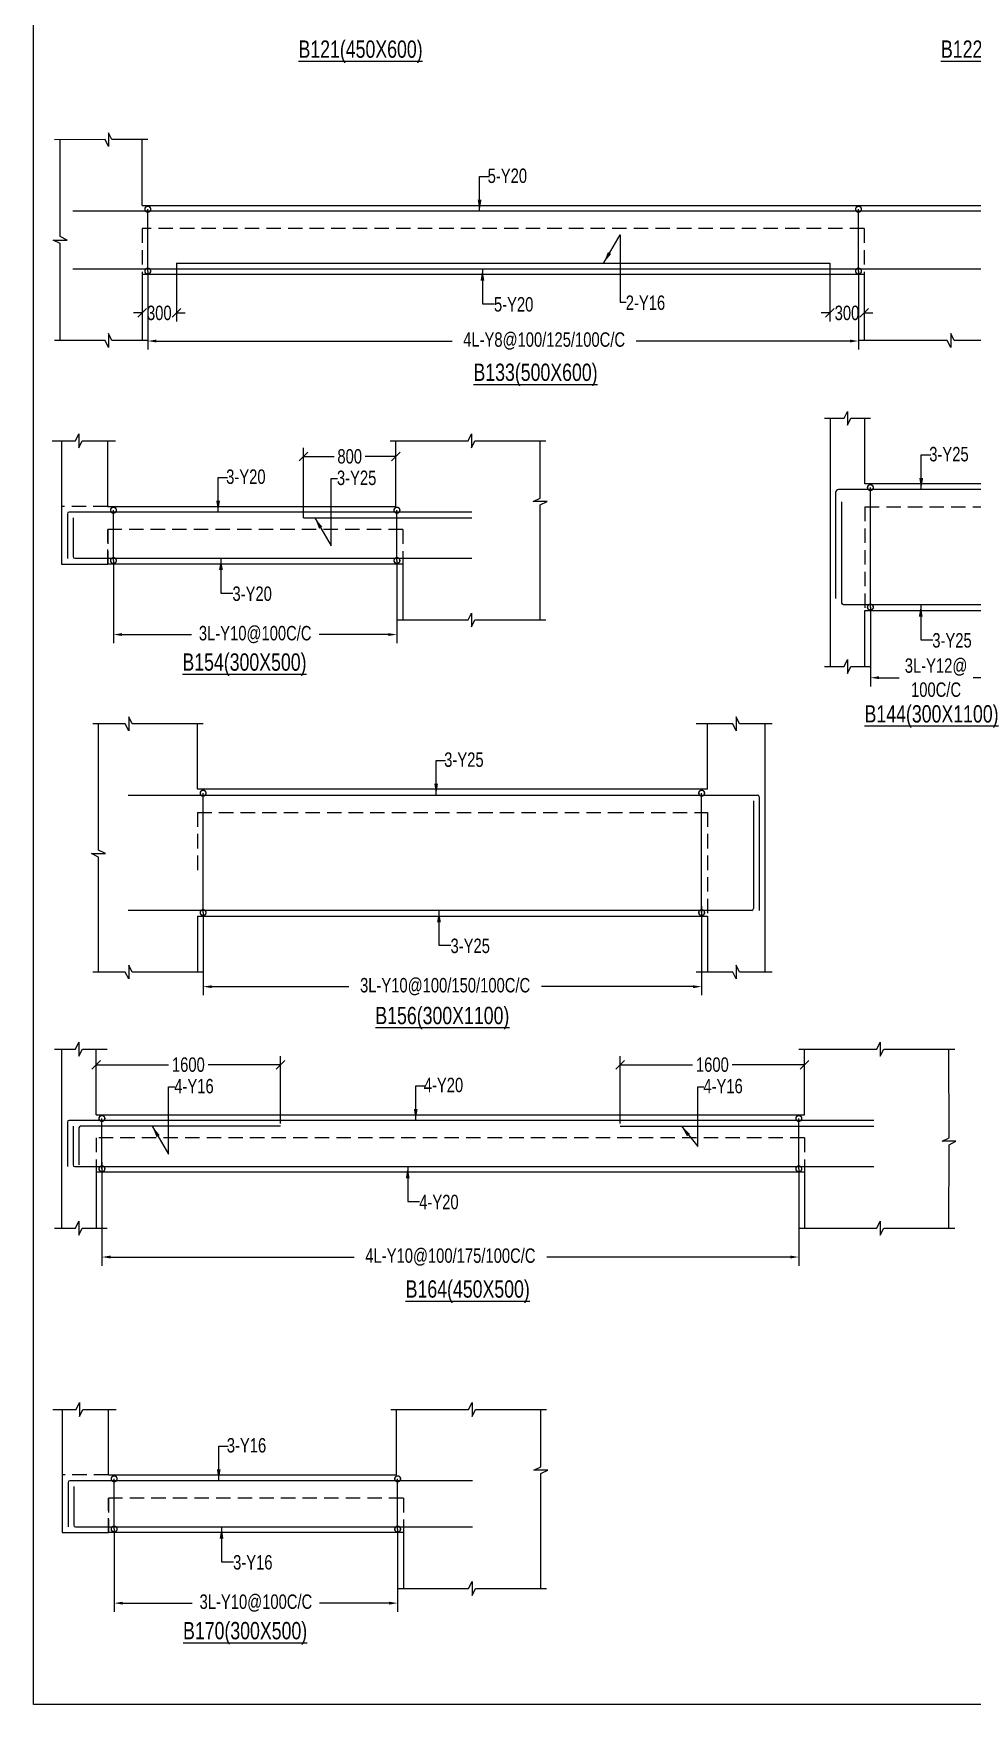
# Model space of a CAD drawing. Header units: millimetres. Extents: x 31347440 to 31744305, y -21457036 to -21063618.
# Drawn here: x 31644306 to 31652456, y -21188464 to -21173972 of the extents above; entities that cross this region are included whole.
import ezdxf

# ---------------------------------------------------------------- set-up
doc = ezdxf.new("R2010")
doc.units = ezdxf.units.MM
doc.header["$LTSCALE"] = 1000
doc.header["$MEASUREMENT"] = 0
doc.header["$PDMODE"] = 3
for name, pattern in [('CONTINOUS', [0]), ('CONTINU', [0]), ('HIDDEN', [0.375, 0.25, -0.125])]:
    doc.linetypes.add(name, pattern=pattern)
for name, color, linetype in [('-S-ARROW', 253, 'Continuous'), ('-S-MISC', 8, 'Continuous'), ('-S-STIRRUPS DIM', 6, 'Continuous'), ('-S-STIRUP', 11, 'Continuous'), ('-STR-BEAM', 7, 'CONTINU'), ('-STR-COLUMN', 5, 'HIDDEN'), ('-STR-REINF', 3, 'Continuous'), ('-STR-RF-DIM', 8, 'CONTINOUS'), ('-STR-TEXT', 6, 'Continuous'), ('SEC TEXT', 9, 'Continuous'), ('SLAB LINE', 254, 'HIDDEN')]:
    doc.layers.add(name, color=color, linetype=linetype)
doc.styles.add('BEAM-LS', font='romans.shx', dxfattribs={"width": 0.8})
doc.styles.add('SOBHA', font='swisscl.ttf')
doc.styles.add('sobha.sed', font='swisscl.ttf')
doc.dimstyles.new('S-50', dxfattribs={"dimscale": 50, "dimtxt": 2.5, "dimasz": 2, "dimexe": 0.5, "dimexo": 0.25, "dimgap": 0.25, "dimtad": 0, "dimdec": 0, "dimrnd": 0.0005, "dimzin": 0, "dimdsep": 46, "dimtxsty": 'sobha.sed', "dimblk": 'OBLIQUE', "dimcen": 0.09, "dimclrd": 8, "dimclre": 8, "dimclrt": 6, "dimadec": 0, "dimazin": 0, "dimtfac": 1, "dimtdec": 0, "dimtofl": 0, "dimtmove": 2, "dimatfit": 3, "dimfxl": 0.18, "dimtolj": 1, "dimtzin": 0, "dimlwd": -1, "dimlwe": -1, "dimarcsym": 0})
doc.dimstyles.new('S-DIM50', dxfattribs={"dimscale": 50, "dimtxt": 2.5, "dimasz": 1.5, "dimexe": 1.5, "dimexo": 1, "dimgap": 0.5, "dimtad": 0, "dimdec": 0, "dimzin": 0, "dimdsep": 46, "dimtxsty": 'SOBHA', "dimcen": 0.09, "dimclrd": 256, "dimclre": 256, "dimclrt": 6, "dimadec": 5, "dimazin": 0, "dimtfac": 1, "dimtdec": 0, "dimtofl": 0, "dimtmove": 0, "dimatfit": 3, "dimfxl": 0.18, "dimtolj": 1, "dimtzin": 0, "dimlwd": -1, "dimlwe": -1, "dimarcsym": 0})
doc.dimstyles.new('STIRUP', dxfattribs={"dimscale": 50, "dimtxt": 2.5, "dimasz": 2.2, "dimexe": 0, "dimexo": 0, "dimgap": 0.5, "dimtad": 0, "dimdec": 0, "dimzin": 0, "dimdsep": 46, "dimtxsty": 'BEAM-LS', "dimblk": 'DOTSMALL', "dimcen": 0.09, "dimclrd": 256, "dimclre": 256, "dimclrt": 256, "dimadec": 5, "dimazin": 0, "dimtfac": 1, "dimtdec": 0, "dimtofl": 0, "dimtmove": 0, "dimatfit": 3, "dimldrblk": 'DOTSMALL', "dimfxl": 0, "dimfxlon": 1, "dimtolj": 1, "dimtzin": 0, "dimlwd": -1, "dimlwe": -1, "dimarcsym": 0})

# ---------------------------------------------------------------- blocks, each defined once
blk = doc.blocks.new('_DotSmall')
at = {"color": 0, "linetype": 'ByBlock', "const_width": 0.5}
blk.add_lwpolyline([(-0.0625, 0, 1), (0.0625, 0, 1)], format="xyb", close=True, dxfattribs=at)
blk = doc.blocks.new('*D197')
at = {"layer": '-S-STIRUP', "ltscale": 100, "transparency": 16777216}
blk.add_line((31651466, -21176033), (31651466, -21175496), dxfattribs=at)
at = {"layer": 'Defpoints', "color": 0, "linetype": 'CONTINU', "ltscale": 100, "transparency": 16777216}
for p in [(31651466, -21175496), (31651466, -21175496), (31651466, -21176033, 0)]:
    blk.add_point(p, dxfattribs=at)
at = {"layer": '-S-STIRUP', "linetype": 'CONTINU', "ltscale": 100, "transparency": 16777216, "xscale": 100, "yscale": 100, "zscale": 100}
for p, rotation in [((31651466, -21175496), 90), ((31651466, -21176033), 270)]:
    blk.add_blockref('_DotSmall', p, dxfattribs=dict(at, rotation=rotation))
blk = doc.blocks.new('*D198')
at = {"layer": '-S-STIRUP', "ltscale": 100, "transparency": 16777216}
blk.add_line((31645299, -21176033), (31645299, -21175496), dxfattribs=at)
at = {"layer": 'Defpoints', "color": 0, "linetype": 'CONTINU', "ltscale": 100, "transparency": 16777216}
for p in [(31645299, -21175496, 0), (31645299, -21175496), (31645299, -21176033)]:
    blk.add_point(p, dxfattribs=at)
at = {"layer": '-S-STIRUP', "linetype": 'CONTINU', "ltscale": 100, "transparency": 16777216, "xscale": 100, "yscale": 100, "zscale": 100}
for p, rotation in [((31645299, -21175496), 90), ((31645299, -21176033), 270)]:
    blk.add_blockref('_DotSmall', p, dxfattribs=dict(at, rotation=rotation))
blk = doc.blocks.new('*D199')
at = {"layer": '-STR-RF-DIM', "transparency": 16777216}
for p, q in [((31645299, -21176033), (31645299, -21176714)), ((31651466, -21176033), (31651466, -21176714)), ((31645374, -21176639), (31647941, -21176639)), ((31651391, -21176639), (31649536, -21176639))]:
    blk.add_line(p, q, dxfattribs=at)
for points in [[(31645374, -21176627), (31645374, -21176652), (31645299, -21176639)], [(31651391, -21176627), (31651391, -21176652), (31651466, -21176639)]]:
    blk.add_solid(points, dxfattribs=at)
at = {"layer": 'Defpoints', "color": 0, "transparency": 16777216}
for p in [(31645299, -21176033, 178587), (31651466, -21176033, 0), (31651466, -21176639)]:
    blk.add_point(p, dxfattribs=at)
at = {"layer": '-STR-RF-DIM', "color": 6, "transparency": 16777216, "insert": (31648738, -21176639), "char_height": 125, "attachment_point": 5, "style": 'SOBHA'}
blk.add_mtext('\\A1;4L-Y8@100/125/100C/C', dxfattribs=at)
blk = doc.blocks.new('*D212')
at = {"layer": '-S-STIRUP', "ltscale": 100, "transparency": 16777216}
blk.add_line((31651569, -21178947), (31651569, -21177910), dxfattribs=at)
at = {"layer": 'Defpoints', "color": 0, "linetype": 'CONTINU', "ltscale": 100, "transparency": 16777216}
for p in [(31651569, -21177910), (31651569, -21177910), (31651569, -21178947)]:
    blk.add_point(p, dxfattribs=at)
at = {"layer": '-S-STIRUP', "linetype": 'CONTINU', "ltscale": 100, "transparency": 16777216, "xscale": 100, "yscale": 100, "zscale": 100}
for p, rotation in [((31651569, -21177910), 90), ((31651569, -21178947), 270)]:
    blk.add_blockref('_DotSmall', p, dxfattribs=dict(at, rotation=rotation))
blk = doc.blocks.new('_OBLIQUE')
at = {"color": 0, "linetype": 'ByBlock'}
blk.add_line((-0.5, -0.5), (0.5, 0.5), dxfattribs=at)
blk = doc.blocks.new('*D231')
at = {"layer": '-STR-RF-DIM', "transparency": 16777216}
for p, q in [((31645001, -21178543), (31645001, -21179260)), ((31647461, -21178543), (31647461, -21179260)), ((31645076, -21179185), (31645678, -21179185)), ((31647386, -21179185), (31646785, -21179185))]:
    blk.add_line(p, q, dxfattribs=at)
for points in [[(31645076, -21179172), (31645076, -21179197), (31645001, -21179185)], [(31647386, -21179172), (31647386, -21179197), (31647461, -21179185)]]:
    blk.add_solid(points, dxfattribs=at)
at = {"layer": 'Defpoints', "color": 0, "transparency": 16777216}
for p in [(31645001, -21178543, 0), (31647461, -21178543, 178587), (31647461, -21179185)]:
    blk.add_point(p, dxfattribs=at)
at = {"layer": '-STR-RF-DIM', "color": 6, "transparency": 16777216, "insert": (31646231, -21179185), "char_height": 125, "attachment_point": 5, "style": 'SOBHA'}
blk.add_mtext('\\A1;3L-Y10@100C/C', dxfattribs=at)
blk = doc.blocks.new('*D232')
at = {"layer": '-S-STIRUP', "ltscale": 100, "transparency": 16777216}
blk.add_line((31645001, -21178543), (31645001, -21178106), dxfattribs=at)
at = {"layer": 'Defpoints', "color": 0, "linetype": 'CONTINU', "ltscale": 100, "transparency": 16777216}
for p in [(31645001, -21178106), (31645001, -21178106), (31645001, -21178543, 0)]:
    blk.add_point(p, dxfattribs=at)
at = {"layer": '-S-STIRUP', "linetype": 'CONTINU', "ltscale": 100, "transparency": 16777216, "xscale": 100, "yscale": 100, "zscale": 100}
for p, rotation in [((31645001, -21178106), 90), ((31645001, -21178543), 270)]:
    blk.add_blockref('_DotSmall', p, dxfattribs=dict(at, rotation=rotation))
blk = doc.blocks.new('*D233')
at = {"layer": '-S-STIRUP', "ltscale": 100, "transparency": 16777216}
blk.add_line((31647461, -21178543), (31647461, -21178106), dxfattribs=at)
at = {"layer": 'Defpoints', "color": 0, "linetype": 'CONTINU', "ltscale": 100, "transparency": 16777216}
for p in [(31647461, -21178106), (31647461, -21178106), (31647461, -21178543, 0)]:
    blk.add_point(p, dxfattribs=at)
at = {"layer": '-S-STIRUP', "linetype": 'CONTINU', "ltscale": 100, "transparency": 16777216, "xscale": 100, "yscale": 100, "zscale": 100}
for p, rotation in [((31647461, -21178106), 90), ((31647461, -21178543), 270)]:
    blk.add_blockref('_DotSmall', p, dxfattribs=dict(at, rotation=rotation))
blk = doc.blocks.new('*D237')
at = {"layer": '-STR-RF-DIM', "transparency": 16777216}
for p, q in [((31650105, -21181539), (31650105, -21182313)), ((31645779, -21181596), (31645779, -21182313)), ((31645854, -21182238), (31647043, -21182238)), ((31650030, -21182238), (31648716, -21182238))]:
    blk.add_line(p, q, dxfattribs=at)
for points in [[(31645854, -21182226), (31645854, -21182251), (31645779, -21182238)], [(31650030, -21182226), (31650030, -21182251), (31650105, -21182238)]]:
    blk.add_solid(points, dxfattribs=at)
at = {"layer": 'Defpoints', "color": 0, "transparency": 16777216}
for p in [(31650105, -21181539, 178587), (31645779, -21181596, 178587), (31645779, -21182238)]:
    blk.add_point(p, dxfattribs=at)
at = {"layer": '-STR-RF-DIM', "color": 6, "transparency": 16777216, "insert": (31647879, -21182238), "char_height": 125, "attachment_point": 5, "style": 'SOBHA'}
blk.add_mtext('\\A1;3L-Y10@100/150/100C/C', dxfattribs=at)
blk = doc.blocks.new('*D238')
at = {"layer": '-S-STIRUP', "ltscale": 100, "transparency": 16777216}
blk.add_line((31650105, -21181596), (31650105, -21180560), dxfattribs=at)
at = {"layer": 'Defpoints', "color": 0, "linetype": 'CONTINU', "ltscale": 100, "transparency": 16777216}
for p in [(31650105, -21180560), (31650105, -21180560), (31650105, -21181596)]:
    blk.add_point(p, dxfattribs=at)
at = {"layer": '-S-STIRUP', "linetype": 'CONTINU', "ltscale": 100, "transparency": 16777216, "xscale": 100, "yscale": 100, "zscale": 100}
for p, rotation in [((31650105, -21180560), 90), ((31650105, -21181596), 270)]:
    blk.add_blockref('_DotSmall', p, dxfattribs=dict(at, rotation=rotation))
blk = doc.blocks.new('*D239')
at = {"layer": '-S-STIRUP', "ltscale": 100, "transparency": 16777216}
blk.add_line((31645779, -21181596), (31645779, -21180560), dxfattribs=at)
at = {"layer": 'Defpoints', "color": 0, "linetype": 'CONTINU', "ltscale": 100, "transparency": 16777216}
for p in [(31645779, -21180560), (31645779, -21180560), (31645779, -21181596)]:
    blk.add_point(p, dxfattribs=at)
at = {"layer": '-S-STIRUP', "linetype": 'CONTINU', "ltscale": 100, "transparency": 16777216, "xscale": 100, "yscale": 100, "zscale": 100}
for p, rotation in [((31645779, -21180560), 90), ((31645779, -21181596), 270)]:
    blk.add_blockref('_DotSmall', p, dxfattribs=dict(at, rotation=rotation))
blk = doc.blocks.new('*D243')
at = {"layer": '-STR-RF-DIM', "transparency": 16777216}
for p, q in [((31644901, -21183761), (31644901, -21184658)), ((31650948, -21183818), (31650948, -21184658)), ((31644976, -21184583), (31647089, -21184583)), ((31650873, -21184583), (31648762, -21184583))]:
    blk.add_line(p, q, dxfattribs=at)
for points in [[(31644976, -21184570), (31644976, -21184595), (31644901, -21184583)], [(31650873, -21184570), (31650873, -21184595), (31650948, -21184583)]]:
    blk.add_solid(points, dxfattribs=at)
at = {"layer": 'Defpoints', "color": 0, "transparency": 16777216}
for p in [(31644901, -21183761, 178587), (31650948, -21183818, 178587), (31650948, -21184583)]:
    blk.add_point(p, dxfattribs=at)
at = {"layer": '-STR-RF-DIM', "color": 6, "transparency": 16777216, "insert": (31647925, -21184583), "char_height": 125, "attachment_point": 5, "style": 'SOBHA'}
blk.add_mtext('\\A1;4L-Y10@100/175/100C/C', dxfattribs=at)
blk = doc.blocks.new('*D244')
at = {"layer": '-S-STIRUP', "ltscale": 100, "transparency": 16777216}
blk.add_line((31644901, -21183818), (31644901, -21183381), dxfattribs=at)
at = {"layer": 'Defpoints', "color": 0, "linetype": 'CONTINU', "ltscale": 100, "transparency": 16777216}
for p in [(31644901, -21183381), (31644901, -21183381), (31644901, -21183818)]:
    blk.add_point(p, dxfattribs=at)
at = {"layer": '-S-STIRUP', "linetype": 'CONTINU', "ltscale": 100, "transparency": 16777216, "xscale": 100, "yscale": 100, "zscale": 100}
for p, rotation in [((31644901, -21183381), 90), ((31644901, -21183818), 270)]:
    blk.add_blockref('_DotSmall', p, dxfattribs=dict(at, rotation=rotation))
blk = doc.blocks.new('*D245')
at = {"layer": '-S-STIRUP', "ltscale": 100, "transparency": 16777216}
blk.add_line((31650948, -21183818), (31650948, -21183381), dxfattribs=at)
at = {"layer": 'Defpoints', "color": 0, "linetype": 'CONTINU', "ltscale": 100, "transparency": 16777216}
for p in [(31650948, -21183381), (31650948, -21183381), (31650948, -21183818)]:
    blk.add_point(p, dxfattribs=at)
at = {"layer": '-S-STIRUP', "linetype": 'CONTINU', "ltscale": 100, "transparency": 16777216, "xscale": 100, "yscale": 100, "zscale": 100}
for p, rotation in [((31650948, -21183381), 90), ((31650948, -21183818), 270)]:
    blk.add_blockref('_DotSmall', p, dxfattribs=dict(at, rotation=rotation))
blk = doc.blocks.new('*D342')
at = {"layer": '-S-STIRRUPS DIM', "color": 251, "transparency": 16777216}
for p, q in [((31645549, -21175963), (31645549, -21176471)), ((31645249, -21176113), (31645249, -21176471))]:
    blk.add_line(p, q, dxfattribs=at)
at = {"layer": '-S-STIRRUPS DIM', "color": 8, "transparency": 16777216}
for p, q in [((31645249, -21176396), (31645174, -21176396)), ((31645549, -21176396), (31645624, -21176396))]:
    blk.add_line(p, q, dxfattribs=at)
at = {"layer": 'Defpoints', "color": 0, "transparency": 16777216}
for p in [(31645549, -21175963, 0), (31645249, -21176113, -178587), (31645249, -21176396)]:
    blk.add_point(p, dxfattribs=at)
at = {"layer": '-S-STIRRUPS DIM', "color": 8, "transparency": 16777216, "xscale": 75, "yscale": 75, "zscale": 75}
blk.add_blockref('_OBLIQUE', (31645249, -21176396), dxfattribs=at)
at = {"layer": '-S-STIRRUPS DIM', "color": 8, "transparency": 16777216, "xscale": 75, "yscale": 75, "zscale": 75, "rotation": 180}
blk.add_blockref('_OBLIQUE', (31645549, -21176396), dxfattribs=at)
at = {"layer": '-S-STIRRUPS DIM', "color": 6, "transparency": 16777216, "insert": (31645399, -21176396), "char_height": 125, "attachment_point": 5, "style": 'sobha.sed'}
blk.add_mtext('\\A1;300', dxfattribs=at)
blk = doc.blocks.new('*D343')
at = {"layer": '-S-STIRRUPS DIM', "color": 251, "transparency": 16777216}
for p, q in [((31651216, -21175963), (31651216, -21176471)), ((31651516, -21176113), (31651516, -21176471))]:
    blk.add_line(p, q, dxfattribs=at)
at = {"layer": '-S-STIRRUPS DIM', "color": 8, "transparency": 16777216}
for p, q in [((31651216, -21176396), (31651141, -21176396)), ((31651516, -21176396), (31651591, -21176396))]:
    blk.add_line(p, q, dxfattribs=at)
at = {"layer": 'Defpoints', "color": 0, "transparency": 16777216}
for p in [(31651216, -21175963, 0), (31651516, -21176113, -178587), (31651516, -21176396)]:
    blk.add_point(p, dxfattribs=at)
at = {"layer": '-S-STIRRUPS DIM', "color": 8, "transparency": 16777216, "xscale": 75, "yscale": 75, "zscale": 75}
blk.add_blockref('_OBLIQUE', (31651216, -21176396), dxfattribs=at)
at = {"layer": '-S-STIRRUPS DIM', "color": 8, "transparency": 16777216, "xscale": 75, "yscale": 75, "zscale": 75, "rotation": 180}
blk.add_blockref('_OBLIQUE', (31651516, -21176396), dxfattribs=at)
at = {"layer": '-S-STIRRUPS DIM', "color": 6, "transparency": 16777216, "insert": (31651366, -21176396), "char_height": 125, "attachment_point": 5, "style": 'sobha.sed'}
blk.add_mtext('\\A1;300', dxfattribs=at)
blk = doc.blocks.new('*D346')
at = {"layer": '-STR-RF-DIM', "transparency": 16777216}
for p, q in [((31651569, -21178947), (31651569, -21179634)), ((31652722, -21178947), (31652722, -21179634)), ((31651644, -21179559), (31651818, -21179559)), ((31652647, -21179559), (31652460, -21179559))]:
    blk.add_line(p, q, dxfattribs=at)
for points in [[(31651644, -21179546), (31651644, -21179571), (31651569, -21179559)], [(31652647, -21179546), (31652647, -21179571), (31652722, -21179559)]]:
    blk.add_solid(points, dxfattribs=at)
at = {"layer": 'Defpoints', "color": 0, "transparency": 16777216}
for p in [(31651569, -21178947, 178587), (31652722, -21178947, 178587), (31651569, -21179559)]:
    blk.add_point(p, dxfattribs=at)
at = {"layer": '-STR-RF-DIM', "color": 6, "transparency": 16777216, "insert": (31652139, -21179559), "char_height": 125, "attachment_point": 5, "style": 'SOBHA'}
blk.add_mtext('\\A1;3L-Y12@\\P100C/C', dxfattribs=at)
blk = doc.blocks.new('*D348')
at = {"layer": '-S-STIRRUPS DIM', "color": 251, "transparency": 16777216}
for p, q in [((31646651, -21178173), (31646651, -21177565)), ((31647451, -21178073), (31647451, -21177565))]:
    blk.add_line(p, q, dxfattribs=at)
at = {"layer": '-S-STIRRUPS DIM', "color": 8, "transparency": 16777216}
for p, q in [((31646651, -21177640), (31646917, -21177640)), ((31647451, -21177640), (31647185, -21177640))]:
    blk.add_line(p, q, dxfattribs=at)
at = {"layer": 'Defpoints', "color": 0, "transparency": 16777216}
for p in [(31647451, -21177640), (31647451, -21178073, 0), (31646651, -21178173, 0)]:
    blk.add_point(p, dxfattribs=at)
at = {"layer": '-S-STIRRUPS DIM', "color": 8, "transparency": 16777216, "xscale": 75, "yscale": 75, "zscale": 75, "rotation": 180}
blk.add_blockref('_OBLIQUE', (31646651, -21177640), dxfattribs=at)
at = {"layer": '-S-STIRRUPS DIM', "color": 8, "transparency": 16777216, "xscale": 75, "yscale": 75, "zscale": 75}
blk.add_blockref('_OBLIQUE', (31647451, -21177640), dxfattribs=at)
at = {"layer": '-S-STIRRUPS DIM', "color": 6, "transparency": 16777216, "insert": (31647051, -21177640), "char_height": 125, "attachment_point": 5, "style": 'sobha.sed'}
blk.add_mtext('\\A1;800', dxfattribs=at)
blk = doc.blocks.new('*D350')
at = {"layer": '-S-STIRRUPS DIM', "color": 251, "transparency": 16777216}
for p, q in [((31649398, -21183424), (31649398, -21182840)), ((31650998, -21183348), (31650998, -21182840))]:
    blk.add_line(p, q, dxfattribs=at)
at = {"layer": '-S-STIRRUPS DIM', "color": 8, "transparency": 16777216}
for p, q in [((31649398, -21182915), (31650026, -21182915)), ((31650998, -21182915), (31650370, -21182915))]:
    blk.add_line(p, q, dxfattribs=at)
at = {"layer": 'Defpoints', "color": 0, "transparency": 16777216}
for p in [(31650998, -21182915), (31649398, -21183424, 0), (31650998, -21183348, 0)]:
    blk.add_point(p, dxfattribs=at)
at = {"layer": '-S-STIRRUPS DIM', "color": 8, "transparency": 16777216, "xscale": 75, "yscale": 75, "zscale": 75, "rotation": 180}
blk.add_blockref('_OBLIQUE', (31649398, -21182915), dxfattribs=at)
at = {"layer": '-S-STIRRUPS DIM', "color": 8, "transparency": 16777216, "xscale": 75, "yscale": 75, "zscale": 75}
blk.add_blockref('_OBLIQUE', (31650998, -21182915), dxfattribs=at)
at = {"layer": '-S-STIRRUPS DIM', "color": 6, "transparency": 16777216, "insert": (31650198, -21182915), "char_height": 125, "attachment_point": 5, "style": 'sobha.sed'}
blk.add_mtext('\\A1;1600', dxfattribs=at)
blk = doc.blocks.new('*D351')
at = {"layer": '-S-STIRRUPS DIM', "color": 251, "transparency": 16777216}
for p, q in [((31644851, -21183348), (31644851, -21182840)), ((31646451, -21183424), (31646451, -21182840))]:
    blk.add_line(p, q, dxfattribs=at)
at = {"layer": '-S-STIRRUPS DIM', "color": 8, "transparency": 16777216}
for p, q in [((31644851, -21182915), (31645479, -21182915)), ((31646451, -21182915), (31645823, -21182915))]:
    blk.add_line(p, q, dxfattribs=at)
at = {"layer": 'Defpoints', "color": 0, "transparency": 16777216}
for p in [(31644851, -21182915), (31644851, -21183348, 0), (31646451, -21183424, 0)]:
    blk.add_point(p, dxfattribs=at)
at = {"layer": '-S-STIRRUPS DIM', "color": 8, "transparency": 16777216, "xscale": 75, "yscale": 75, "zscale": 75, "rotation": 180}
blk.add_blockref('_OBLIQUE', (31644851, -21182915), dxfattribs=at)
at = {"layer": '-S-STIRRUPS DIM', "color": 8, "transparency": 16777216, "xscale": 75, "yscale": 75, "zscale": 75}
blk.add_blockref('_OBLIQUE', (31646451, -21182915), dxfattribs=at)
at = {"layer": '-S-STIRRUPS DIM', "color": 6, "transparency": 16777216, "insert": (31645651, -21182915), "char_height": 125, "attachment_point": 5, "style": 'sobha.sed'}
blk.add_mtext('\\A1;1600', dxfattribs=at)
blk = doc.blocks.new('*D568')
at = {"layer": '-STR-RF-DIM', "transparency": 16777216}
for p, q in [((31645007, -21186942), (31645007, -21187659)), ((31647467, -21186942), (31647467, -21187659)), ((31645082, -21187584), (31645684, -21187584)), ((31647392, -21187584), (31646790, -21187584))]:
    blk.add_line(p, q, dxfattribs=at)
for points in [[(31645082, -21187572), (31645082, -21187597), (31645007, -21187584)], [(31647392, -21187572), (31647392, -21187597), (31647467, -21187584)]]:
    blk.add_solid(points, dxfattribs=at)
at = {"layer": 'Defpoints', "color": 0, "transparency": 16777216}
for p in [(31645007, -21186942, 0), (31647467, -21186942, 178587), (31647467, -21187584)]:
    blk.add_point(p, dxfattribs=at)
at = {"layer": '-STR-RF-DIM', "color": 6, "transparency": 16777216, "insert": (31646237, -21187584), "char_height": 125, "attachment_point": 5, "style": 'SOBHA'}
blk.add_mtext('\\A1;3L-Y10@100C/C', dxfattribs=at)
blk = doc.blocks.new('*D569')
at = {"layer": '-S-STIRUP', "ltscale": 100, "transparency": 16777216}
blk.add_line((31645007, -21186942), (31645007, -21186506), dxfattribs=at)
at = {"layer": 'Defpoints', "color": 0, "linetype": 'CONTINU', "ltscale": 100, "transparency": 16777216}
for p in [(31645007, -21186506), (31645007, -21186506), (31645007, -21186942, 0)]:
    blk.add_point(p, dxfattribs=at)
at = {"layer": '-S-STIRUP', "linetype": 'CONTINU', "ltscale": 100, "transparency": 16777216, "xscale": 100, "yscale": 100, "zscale": 100}
for p, rotation in [((31645007, -21186506), 90), ((31645007, -21186942), 270)]:
    blk.add_blockref('_DotSmall', p, dxfattribs=dict(at, rotation=rotation))
blk = doc.blocks.new('*D570')
at = {"layer": '-S-STIRUP', "ltscale": 100, "transparency": 16777216}
blk.add_line((31647467, -21186942), (31647467, -21186506), dxfattribs=at)
at = {"layer": 'Defpoints', "color": 0, "linetype": 'CONTINU', "ltscale": 100, "transparency": 16777216}
for p in [(31647467, -21186506), (31647467, -21186506), (31647467, -21186942, 0)]:
    blk.add_point(p, dxfattribs=at)
at = {"layer": '-S-STIRUP', "linetype": 'CONTINU', "ltscale": 100, "transparency": 16777216, "xscale": 100, "yscale": 100, "zscale": 100}
for p, rotation in [((31647467, -21186506), 90), ((31647467, -21186942), 270)]:
    blk.add_blockref('_DotSmall', p, dxfattribs=dict(at, rotation=rotation))

msp = doc.modelspace()

# ---------------------------------------------------------------- linework, layer by layer
at = {"layer": '-S-MISC', "linetype": 'ByBlock', "ltscale": 1000, "elevation": 0}
for points in [[(31645298.8, -21174892.9), (31644988.1, -21174892.9), (31644958.3, -21174833.3), (31644958.3, -21174953.4), (31644928.4, -21174892.9), (31644488.3, -21174893.2)], [(31644538.3, -21176633.8), (31644537.5, -21175793.4), (31644477.9, -21175763.6), (31644598, -21175763.6), (31644537.5, -21175733.7), (31644538.1, -21174892.9)], [(31645297.3, -21176633.8), (31644988.1, -21176633.8), (31644958.3, -21176574.1), (31644958.3, -21176694.3), (31644928.4, -21176633.8), (31644488.3, -21176634)], [(31653042.6, -21176634.4), (31652295.7, -21176633.6), (31652265.8, -21176574), (31652265.8, -21176694.1), (31652236, -21176633.6), (31651468.8, -21176634.4)], [(31651170.2, -21177309.2), (31651340.3, -21177309.2), (31651370.2, -21177249.6), (31651370.2, -21177369.8), (31651400, -21177309.2), (31651570.1, -21177309.2)], [(31644468.4, -21177504.8), (31644671.2, -21177504.4), (31644701.1, -21177444.8), (31644701.1, -21177564.9), (31644730.9, -21177504.4), (31645020, -21177504.8)], [(31647401.1, -21177504.8), (31648077.6, -21177504.8), (31648107.4, -21177445.2), (31648107.4, -21177565.3), (31648137.3, -21177504.8), (31648753.5, -21177505.1)], [(31648703.5, -21179057.6), (31648704.1, -21178061.1), (31648763.8, -21178031.2), (31648643.6, -21178031.2), (31648704.1, -21178001.4), (31648703.7, -21177504.8)], [(31647461.4, -21179057.6), (31648077.6, -21179057.6), (31648107.4, -21178998), (31648107.4, -21179118.1), (31648137.3, -21179057.6), (31648753.5, -21179057.9)], [(31651170.1, -21179462), (31651340.3, -21179462), (31651370.2, -21179402.4), (31651370.2, -21179522.5), (31651400, -21179462), (31651570.1, -21179462)], [(31644871.8, -21182111.1), (31644871, -21181114.6), (31644811.4, -21181084.7), (31644931.5, -21181084.7), (31644871, -21181054.9), (31644871.5, -21179958.4)], [(31645779.1, -21179958.4), (31645162.9, -21179958.4), (31645133.1, -21179898.7), (31645133.1, -21180018.9), (31645103.2, -21179958.4), (31644821.8, -21179958.6)], [(31650717, -21179958.4), (31650434.2, -21179958.4), (31650404.4, -21179898.7), (31650404.4, -21180018.9), (31650374.5, -21179958.4), (31650058.5, -21179958.4)], [(31645779.1, -21182111.1), (31645162.9, -21182111.1), (31645133.1, -21182051.5), (31645133.1, -21182171.6), (31645103.2, -21182111.1), (31644821.8, -21182111.4)], [(31650717, -21182111.1), (31650434.3, -21182111.1), (31650404.4, -21182051.5), (31650404.4, -21182171.6), (31650374.5, -21182111.1), (31650058.5, -21182111.1)], [(31644488.5, -21182780), (31644671.2, -21182780), (31644701.1, -21182720.3), (31644701.1, -21182840.5), (31644731, -21182780), (31644947, -21182780)], [(31650948.1, -21182780), (31651624.6, -21182780), (31651654.5, -21182720.3), (31651654.5, -21182840.5), (31651684.3, -21182780), (31652300.5, -21182780.2)], [(31652250.5, -21184332.8), (31652251.2, -21183608.9), (31652310.9, -21183579), (31652190.7, -21183579), (31652251.2, -21183549.2), (31652250.7, -21182780)], [(31644488.5, -21184332.8), (31644671.2, -21184332.8), (31644701.1, -21184273.1), (31644701.1, -21184393.3), (31644730.9, -21184332.8), (31644947, -21184332.8)], [(31650949.7, -21184332.8), (31651624.6, -21184332.8), (31651654.5, -21184273.1), (31651654.5, -21184393.3), (31651684.3, -21184332.8), (31652300.5, -21184333)], [(31644474, -21185904.5), (31644676.8, -21185904.1), (31644706.7, -21185844.4), (31644706.7, -21185964.6), (31644736.5, -21185904.1), (31645025.6, -21185904.5)], [(31647406.7, -21185904.5), (31648083.2, -21185904.5), (31648113, -21185844.8), (31648113, -21185965), (31648142.9, -21185904.5), (31648759.1, -21185904.7)], [(31648709.1, -21187457.3), (31648709.8, -21186460.7), (31648769.4, -21186430.9), (31648649.2, -21186430.9), (31648709.8, -21186401), (31648709.3, -21185904.5)], [(31647467, -21187457.3), (31648083.2, -21187457.3), (31648113, -21187397.6), (31648113, -21187517.8), (31648142.9, -21187457.3), (31648759.1, -21187457.5)]]:
    msp.add_lwpolyline(points, dxfattribs=at)
at = {"layer": '-STR-BEAM'}
for p, q in [((31645248.8, -21175463.5, 0), (31663065.8, -21175463.5, 0)), ((31652771.3, -21177877.4, 0), (31651520.1, -21177877.4, 0)), ((31644951.1, -21178073, 0), (31647451.1, -21178073, 0)), ((31650154.4, -21180526.6, 0), (31645729.1, -21180526.6, 0)), ((31644851.1, -21183348.2, 0), (31650998.1, -21183348.2, 0)), ((31644956.7, -21186472.7, 0), (31647456.7, -21186472.7, 0))]:
    msp.add_line(p, q, dxfattribs=at)
at = {"layer": '-STR-BEAM', "elevation": 0}
msp.add_lwpolyline([(31679606.4, -21188463.8), (31644306.4, -21188463.8), (31644306.4, -21159763.8), (31679606.4, -21159763.8)], close=True, dxfattribs=at)
for points in [[(31651515.8, -21176063.5), (31645248.8, -21176063.5)], [(31644551.1, -21178573), (31644951.1, -21178573)], [(31647511.4, -21178573), (31644951.1, -21178573)], [(31651520.1, -21178977.4), (31652771.3, -21178977.4)], [(31645729.1, -21181626.6), (31650154.4, -21181626.6)], [(31650998.1, -21183848.2), (31644851.1, -21183848.2)], [(31644556.7, -21186972.7), (31644956.7, -21186972.7)], [(31647517, -21186972.7), (31644956.7, -21186972.7)]]:
    msp.add_lwpolyline(points, dxfattribs=at)
at = {"layer": '-STR-COLUMN', "linetype": 'Continuous', "ltscale": 10}
for p, q in [((31645248.8, -21175463.5, 0), (31645248.8, -21174892.9, 0)), ((31645248.8, -21176063.5, 0), (31645248.8, -21176633.8, 0)), ((31651515.8, -21176063.5, 0), (31651515.8, -21176634.4, 0)), ((31651220.1, -21177309.2, 0), (31651220.1, -21179462, 0)), ((31651520.1, -21177877.4, 0), (31651520.1, -21177309.2, 0)), ((31644551.1, -21177504.8, 0), (31644551.1, -21178573, 0)), ((31644951.1, -21178073, 0), (31644951.1, -21177504.8, 0)), ((31647451.1, -21178073, 0), (31647451.1, -21177504.8, 0)), ((31647511.4, -21178573, 0), (31647511.4, -21179057.6, 0)), ((31651520.1, -21179462, 0), (31651520.1, -21178977.4, 0)), ((31645729.1, -21180526.6, 0), (31645729.1, -21179958.4, 0)), ((31650154.4, -21180526.6, 0), (31650154.4, -21179958.4, 0)), ((31650654.4, -21179958.4, 0), (31650654.4, -21182111.1, 0)), ((31645729.1, -21181626.6, 0), (31645729.1, -21182111.1, 0)), ((31650154.4, -21181626.6, 0), (31650154.4, -21182111.1, 0)), ((31644551.1, -21182780, 0), (31644551.1, -21184332.8, 0)), ((31644851.1, -21183348.2, 0), (31644851.1, -21182780, 0)), ((31650998.1, -21183348.2, 0), (31650998.1, -21182780, 0)), ((31650998.1, -21183348.2, 0), (31650998.1, -21182780, 0)), ((31644851.1, -21183848.2, 0), (31644851.1, -21184332.8, 0)), ((31650998.1, -21183848.2, 0), (31650998.1, -21184332.8, 0)), ((31650998.1, -21183848.2, 0), (31650998.1, -21184332.8, 0)), ((31644556.7, -21185904.5, 0), (31644556.7, -21186972.7, 0)), ((31644956.7, -21186472.7, 0), (31644956.7, -21185904.5, 0)), ((31647456.7, -21186472.7, 0), (31647456.7, -21185904.5, 0)), ((31647517, -21186972.7, 0), (31647517, -21187457.3, 0))]:
    msp.add_line(p, q, dxfattribs=at)
at = {"layer": '-STR-REINF', "ltscale": 10}
for p, q in [((31670830.9, -21175513.5, 0), (31644648.8, -21175513.5, 0)), ((31644648.8, -21176013.5, 0), (31670780.9, -21176013.5, 0)), ((31645548.8, -21175963.5, 0), (31651215.8, -21175963.5, 0)), ((31653371.4, -21177927.4, 0), (31651292.2, -21177927.4, 0)), ((31651267.2, -21177952.4, 0), (31651267.2, -21178872.7, 0)), ((31644601.1, -21178138, 0), (31644601.1, -21178523.7, 0)), ((31648111.4, -21178123, 0), (31644616.1, -21178123, 0)), ((31644651.1, -21178173, 0), (31644651.1, -21178508, 0)), ((31646651.1, -21178173, 0), (31648111.4, -21178173, 0)), ((31644666.1, -21178523, 0), (31648111.4, -21178523, 0)), ((31645129.1, -21180576.6, 0), (31650589.4, -21180576.6, 0)), ((31650554.4, -21180626.6, 0), (31650554.4, -21181561.6, 0)), ((31650604.4, -21180591.6, 0), (31650604.4, -21181577.2, 0)), ((31650539.4, -21181576.6, 0), (31645129.1, -21181576.6, 0)), ((31644601.1, -21183413.2, 0), (31644601.1, -21183798.8, 0)), ((31651598.1, -21183398.2, 0), (31644616.1, -21183398.2, 0)), ((31644651.1, -21183448.2, 0), (31644651.1, -21183783.2, 0)), ((31644701.1, -21183463.2, 0), (31644701.1, -21183783.2, 0)), ((31646451.1, -21183448.2, 0), (31644716.1, -21183448.2, 0)), ((31649398.1, -21183448.2, 0), (31651598.1, -21183448.2, 0)), ((31644666.1, -21183798.2, 0), (31651598.1, -21183798.2, 0)), ((31644606.7, -21186537.7, 0), (31644606.7, -21186923.3, 0)), ((31648117, -21186522.7, 0), (31644621.7, -21186522.7, 0)), ((31644656.7, -21186572.7, 0), (31644656.7, -21186907.7, 0)), ((31644671.7, -21186922.7, 0), (31648117, -21186922.7, 0))]:
    msp.add_line(p, q, dxfattribs=at)
at = {"layer": '-STR-REINF', "ltscale": 10, "elevation": 0}
msp.add_lwpolyline([(31653371.4, -21178927.4), (31651345.1, -21178927.4, -0.4142136), (31651320.1, -21178902.4), (31651320.1, -21178032.7)], format="xyb", dxfattribs=at)
at = {"layer": '-STR-REINF', "ltscale": 10, "extrusion": (4.12525e-09, 0, 1)}
msp.add_arc((31651292.2, -21177952.4, 0.1), 25, 90, 180, dxfattribs=at)
at = {"layer": '-STR-REINF', "ltscale": 10}
for centre, start, end in [((31644616.1, -21178138, 0), 90, 180), ((31644666.1, -21178508, 0), 180, 270), ((31650589.4, -21180591.6, 0), 0, 90), ((31650539.4, -21181561.6, 0), 270, 0), ((31644616.1, -21183413.2, 0), 90, 180), ((31644666.1, -21183783.2, 0), 180, 270), ((31644621.7, -21186537.7, 0), 90, 180), ((31644671.7, -21186907.7, 0), 180, 270)]:
    msp.add_arc(centre, 15, start, end, dxfattribs=at)
at = {"layer": '-STR-REINF', "ltscale": 10, "extrusion": (-1.27506e-08, 0, 1)}
msp.add_arc((31644716.1, -21183463.2, -0.4), 15, 90, 180, dxfattribs=at)
at = {"layer": 'SLAB LINE', "color": 8, "linetype": 'HIDDEN', "ltscale": 0.5}
for p, q in [((31651515.8, -21175663.5, 0), (31645248.8, -21175663.5, 0)), ((31645248.8, -21175663.5, 0), (31645248.8, -21176063.5, 0)), ((31651515.8, -21175663.5, 0), (31651515.8, -21176063.5, 0)), ((31651520.1, -21178077.4, 0), (31651520.1, -21178977.4, 0)), ((31651520.1, -21178077.4, 0), (31652771.4, -21178077.4, 0)), ((31647511.2, -21178273, 0), (31644951.1, -21178273, 0)), ((31644951.1, -21178273, 0), (31644951.1, -21178573, 0)), ((31647511.2, -21178273, 0), (31647511.2, -21178573, 0)), ((31645729.3, -21180726.6, 0), (31650154.4, -21180726.6, 0)), ((31645729.3, -21180726.6, 0), (31645729.3, -21181276.6, 0)), ((31650154.4, -21180726.6, 0), (31650154.4, -21181626.6, 0)), ((31650998, -21183548.2, 0), (31644851.1, -21183548.2, 0)), ((31644851.1, -21183548.2, 0), (31644851.1, -21183848.2, 0)), ((31650998, -21183548.2, 0), (31650998.1, -21183848.2, 0)), ((31647516.9, -21186672.7, 0), (31644956.7, -21186672.7, 0)), ((31644956.7, -21186672.7, 0), (31644956.7, -21186972.7, 0)), ((31647516.9, -21186672.7, 0), (31647516.9, -21186972.7, 0))]:
    msp.add_line(p, q, dxfattribs=at)
at = {"layer": 'SLAB LINE', "color": 8, "linetype": 'HIDDEN', "ltscale": 0.5, "elevation": 0}
for points in [[(31644951.1, -21178073), (31644551.1, -21178073), (31644551.1, -21178573)], [(31644951.1, -21178572.6), (31644951.1, -21178273)], [(31644956.7, -21186472.7), (31644556.7, -21186472.7), (31644556.7, -21186972.7)], [(31644956.7, -21186972.3), (31644956.7, -21186672.7)]]:
    msp.add_lwpolyline(points, dxfattribs=at)

# ---------------------------------------------------------------- texts
at = {"layer": '-STR-TEXT', "color": 6, "style": 'SOBHA'}
for s, p in [('5-Y20', (31648248.1, -21175268.6, 0)), ('5-Y20', (31648302.8, -21176383.5, 0)), ('2-Y16', (31649446.4, -21176369.3, 0)), ('3-Y25', (31652079.9, -21177682.6, 0)), ('3-Y20', (31645979, -21177878.2, 0)), ('3-Y25', (31646940.3, -21177887.9, 0)), ('3-Y20', (31646033.7, -21178893, 0)), ('3-Y25', (31652106.3, -21179297.4, 0)), ('3-Y25', (31647871.1, -21180331.7, 0)), ('3-Y25', (31647925.8, -21181946.6, 0)), ('4-Y16', (31645528.9, -21183163, 0)), ('4-Y20', (31647693.7, -21183153.3, 0)), ('4-Y16', (31650120, -21183163, 0)), ('4-Y20', (31647654.4, -21184168.2, 0)), ('3-Y16', (31645984.6, -21186277.8, 0)), ('3-Y16', (31646039.3, -21187292.7, 0))]:
    msp.add_text(s, height=125, dxfattribs=at).set_placement(p)
at = {"layer": 'SEC TEXT', "color": 4, "linetype": 'ByBlock', "style": 'sobha.sed'}
for s, rotation, p in [('%%UB121(450X600)', 359.98928, (31646606.7, -21174182.7, 0)), ('%%UB122(450X600)', 359.98928, (31652181.6, -21174182.7, 0)), ('%%UB133(500X600)', 359.98928, (31648124.9, -21176985.1, 0)), ('%%UB154(300X500)', 359.98928, (31645599.3, -21179498, 0)), ('%%UB144(300X1100)', 359.98928, (31651518.7, -21179947.1, 0)), ('%%UB156(300X1100)', 0.01072, (31647273.6, -21182563.3, 0)), ('%%UB164(450X500)', 359.98928, (31647536.6, -21184934.8, 0)), ('%%UB170(300X500)', 359.98928, (31645604.9, -21187897.6, 0))]:
    msp.add_text(s, height=150, rotation=rotation, dxfattribs=at).set_placement(p)

# ---------------------------------------------------------------- dimensions: what is measured, and where the dimension line sits
at = {"layer": '-S-STIRRUPS DIM'}
for base, p1, p2, picture, middle in [((31645248.8, -21176396.4, 0), (31645548.8, -21175963.5, 0), (31645248.8, -21176113.5, -178586.6), '*D342', (31645398.8, -21176396.4, 0)), ((31644851.1, -21182914.8, 0), (31646451.1, -21183424.4, 0), (31644851.1, -21183348.2, 0), '*D351', (31645651.1, -21182914.8, 0))]:
    dim = msp.add_linear_dim(base=base, p1=p1, p2=p2, angle=180, dimstyle='S-DIM50', override={"dimscale": 1, "dimtxt": 125, "dimasz": 75, "dimexe": 75, "dimexo": 0, "dimgap": 25, "dimrnd": 5, "dimtxsty": 'sobha.sed', "dimblk1": 'OBLIQUE', "dimblk2": 'OBLIQUE', "dimsah": 1, "dimcen": 4.5, "dimclrd": 8, "dimclre": 251, "dimfxl": 75}, dxfattribs=at)
    dim.commit()
    dim.dimension.update_dxf_attribs({"geometry": picture, "text_midpoint": middle})
for base, p1, p2, picture, middle in [((31651515.9, -21176396.4, 0), (31651215.8, -21175963.5, 0), (31651515.9, -21176113.5, -178586.6), '*D343', (31651365.9, -21176396.4, 0)), ((31647451.1, -21177639.6, 0), (31646651.1, -21178173, 0), (31647451.1, -21178073, 0), '*D348', (31647051.1, -21177639.6, 0)), ((31650998.1, -21182914.8, 0), (31649398.1, -21183424.4, 0), (31650998.1, -21183348.2, 0), '*D350', (31650198.1, -21182914.8, 0))]:
    dim = msp.add_linear_dim(base=base, p1=p1, p2=p2, dimstyle='S-DIM50', override={"dimscale": 1, "dimtxt": 125, "dimasz": 75, "dimexe": 75, "dimexo": 0, "dimgap": 25, "dimrnd": 5, "dimtxsty": 'sobha.sed', "dimblk1": 'OBLIQUE', "dimblk2": 'OBLIQUE', "dimsah": 1, "dimcen": 4.5, "dimclrd": 8, "dimclre": 251, "dimfxl": 75}, dxfattribs=at)
    dim.commit()
    dim.dimension.update_dxf_attribs({"geometry": picture, "text_midpoint": middle})
at = {"layer": '-S-STIRUP', "linetype": 'CONTINU', "ltscale": 100}
for base, p1, p2, picture, middle in [((31645298.7, -21175496.5, 178586.6), (31645298.7, -21176033.2, 178586.6), (31645298.7, -21175496.5, 178586.6), '*D198', (31645298.7, -21175764.8, 178586.6)), ((31651465.8, -21175496.5, 0), (31651465.8, -21176033.2, 0), (31651465.8, -21175496.5, 0), '*D197', (31651465.8, -21175764.8, 0)), ((31651569.2, -21177910.4, 178586.6), (31651569.2, -21178947.1, 178586.6), (31651569.2, -21177910.4, 178586.6), '*D212', (31651569.2, -21178428.8, 178586.6)), ((31645001.1, -21178106, 0), (31645001.1, -21178542.7, 0), (31645001.1, -21178106, 0), '*D232', (31645001.1, -21178324.4, 0)), ((31647461.4, -21178106, 178586.6), (31647461.4, -21178542.7, 178586.6), (31647461.4, -21178106, 178586.6), '*D233', (31647461.4, -21178324.4, 178586.6)), ((31645779.1, -21180559.6, 178586.6), (31645779.1, -21181596.3, 178586.6), (31645779.1, -21180559.6, 178586.6), '*D239', (31645779.1, -21181077.9, 178586.6)), ((31650104.5, -21180559.6, 178586.6), (31650104.5, -21181596.3, 178586.6), (31650104.5, -21180559.6, 178586.6), '*D238', (31650104.5, -21181077.9, 178586.6)), ((31644901, -21183381.2, 178586.6), (31644901, -21183817.9, 178586.6), (31644901, -21183381.2, 178586.6), '*D244', (31644901, -21183599.5, 178586.6)), ((31650948.1, -21183381.2, 178586.6), (31650948.1, -21183817.9, 178586.6), (31650948.1, -21183381.2, 178586.6), '*D245', (31650948.1, -21183599.5, 178586.6)), ((31645006.7, -21186505.7, 0), (31645006.7, -21186942.4, 0), (31645006.7, -21186505.7, 0), '*D569', (31645006.7, -21186724, 0)), ((31647467, -21186505.7, 178586.6), (31647467, -21186942.4, 178586.6), (31647467, -21186505.7, 178586.6), '*D570', (31647467, -21186724, 178586.6))]:
    dim = msp.add_linear_dim(base=base, p1=p1, p2=p2, angle=90, text=' ', dimstyle='STIRUP', override={"dimasz": 2}, dxfattribs=at)
    dim.commit()
    dim.dimension.update_dxf_attribs({"geometry": picture, "text_midpoint": middle})
at = {"layer": '-STR-RF-DIM'}
for base, p1, p2, text, picture, middle in [((31651465.8, -21176639, 0), (31645298.7, -21176033.2, 178586.6), (31651465.8, -21176033.2, 0), '4L-Y8@100/125/100C/C', '*D199', (31648738.5, -21176639, 0)), ((31647461.4, -21179184.7, 0), (31645001.1, -21178542.7, 0), (31647461.4, -21178542.7, 178586.6), '3L-Y10@100C/C', '*D231', (31646231.2, -21179184.7, 0)), ((31650948.1, -21184582.8, 0), (31644901, -21183761, 178586.6), (31650948.1, -21183817.9, 178586.6), '4L-Y10@100/175/100C/C', '*D243', (31647925.5, -21184582.8, 0)), ((31647467, -21187584.3, 0), (31645006.7, -21186942.4, 0), (31647467, -21186942.4, 178586.6), '3L-Y10@100C/C', '*D568', (31646236.8, -21187584.3, 0))]:
    dim = msp.add_linear_dim(base=base, p1=p1, p2=p2, text=text, dimstyle='S-DIM50', override={"dimscale": 1, "dimtxt": 125, "dimasz": 75, "dimexe": 75, "dimexo": 0, "dimgap": 25, "dimsah": 1, "dimcen": 4.5, "dimfxl": 75}, dxfattribs=at)
    dim.commit()
    dim.dimension.update_dxf_attribs({"geometry": picture, "text_midpoint": middle, "dimtype": 160})
for base, p1, p2, text, picture, middle in [((31651569.2, -21179559, 0), (31652722.1, -21178947.1, 178586.6), (31651569.2, -21178947.1, 178586.6), '3L-Y12@\\X100C/C', '*D346', (31652138.9, -21179559, 0)), ((31645779.1, -21182238.2, 0), (31650104.5, -21181539.3, 178586.6), (31645779.1, -21181596.3, 178586.6), '3L-Y10@100/150/100C/C', '*D237', (31647879.4, -21182238.2, 0))]:
    dim = msp.add_linear_dim(base=base, p1=p1, p2=p2, angle=180, text=text, dimstyle='S-DIM50', override={"dimscale": 1, "dimtxt": 125, "dimasz": 75, "dimexe": 75, "dimexo": 0, "dimgap": 25, "dimsah": 1, "dimcen": 4.5, "dimfxl": 75}, dxfattribs=at)
    dim.commit()
    dim.dimension.update_dxf_attribs({"geometry": picture, "text_midpoint": middle, "dimtype": 160})

# ---------------------------------------------------------------- leaders
at = {"layer": '-S-ARROW'}
for points, override in [([(31648178.1, -21175513.5, 0), (31648178.1, -21175213.5, 0), (31648260.5, -21175213.5, 0)], {"dimasz": 2, "dimgap": 0.1, "dimtad": 0}), ([(31649255.1, -21175961.5, 0), (31649397.4, -21175719.3, 0), (31649397.4, -21176301.6, 0), (31649450.3, -21176301.6, 0)], {"dimgap": 0.1}), ([(31648202.7, -21176016.2, 0), (31648202.7, -21176316.2, 0), (31648306.1, -21176316.2, 0)], {"dimasz": 2, "dimgap": 0.1, "dimtad": 0}), ([(31652010, -21177927.4, 0), (31652010, -21177627.4, 0), (31652092.4, -21177627.4, 0)], {"dimasz": 2, "dimgap": 0.1, "dimtad": 0}), ([(31645909, -21178123, 0), (31645909, -21177823, 0), (31645991.4, -21177823, 0)], {"dimasz": 2, "dimgap": 0.1, "dimtad": 0}), ([(31646749, -21178172.7, 0), (31646891.2, -21178415, 0), (31646891.2, -21177832.7, 0), (31646944.1, -21177832.7, 0)], {"dimgap": 0.1}), ([(31645933.6, -21178525.7, 0), (31645933.6, -21178825.7, 0), (31646037, -21178825.7, 0)], {"dimasz": 2, "dimgap": 0.1, "dimtad": 0}), ([(31652006.3, -21178930.2, 0), (31652006.3, -21179230.2, 0), (31652109.7, -21179230.2, 0)], {"dimasz": 2, "dimgap": 0.1, "dimtad": 0}), ([(31647801.1, -21180576.6, 0), (31647801.1, -21180276.6, 0), (31647883.5, -21180276.6, 0)], {"dimasz": 2, "dimgap": 0.1, "dimtad": 0}), ([(31647825.7, -21181579.3, 0), (31647825.7, -21181879.3, 0), (31647929.1, -21181879.3, 0)], {"dimasz": 2, "dimgap": 0.1, "dimtad": 0}), ([(31645337.6, -21183447.9, 0), (31645479.9, -21183690.1, 0), (31645479.9, -21183107.9, 0), (31645532.8, -21183107.9, 0)], {"dimgap": 0.1}), ([(31647623.8, -21183398.2, 0), (31647623.8, -21183098.2, 0), (31647706.2, -21183098.2, 0)], {"dimasz": 2, "dimgap": 0.1, "dimtad": 0}), ([(31649928.7, -21183447.9, 0), (31650070.9, -21183624.6, 0), (31650070.9, -21183107.9, 0), (31650123.9, -21183107.9, 0)], {"dimgap": 0.1}), ([(31647554.4, -21183800.9, 0), (31647554.4, -21184100.9, 0), (31647657.8, -21184100.9, 0)], {"dimasz": 2, "dimgap": 0.1, "dimtad": 0}), ([(31645914.6, -21186522.7, 0), (31645914.6, -21186222.7, 0), (31645997, -21186222.7, 0)], {"dimasz": 2, "dimgap": 0.1, "dimtad": 0}), ([(31645939.2, -21186925.4, 0), (31645939.2, -21187225.4, 0), (31646042.6, -21187225.4, 0)], {"dimasz": 2, "dimgap": 0.1, "dimtad": 0})]:
    msp.add_leader(points, dimstyle='S-50', override=override, dxfattribs=at)

doc.saveas('drawing.dxf')
